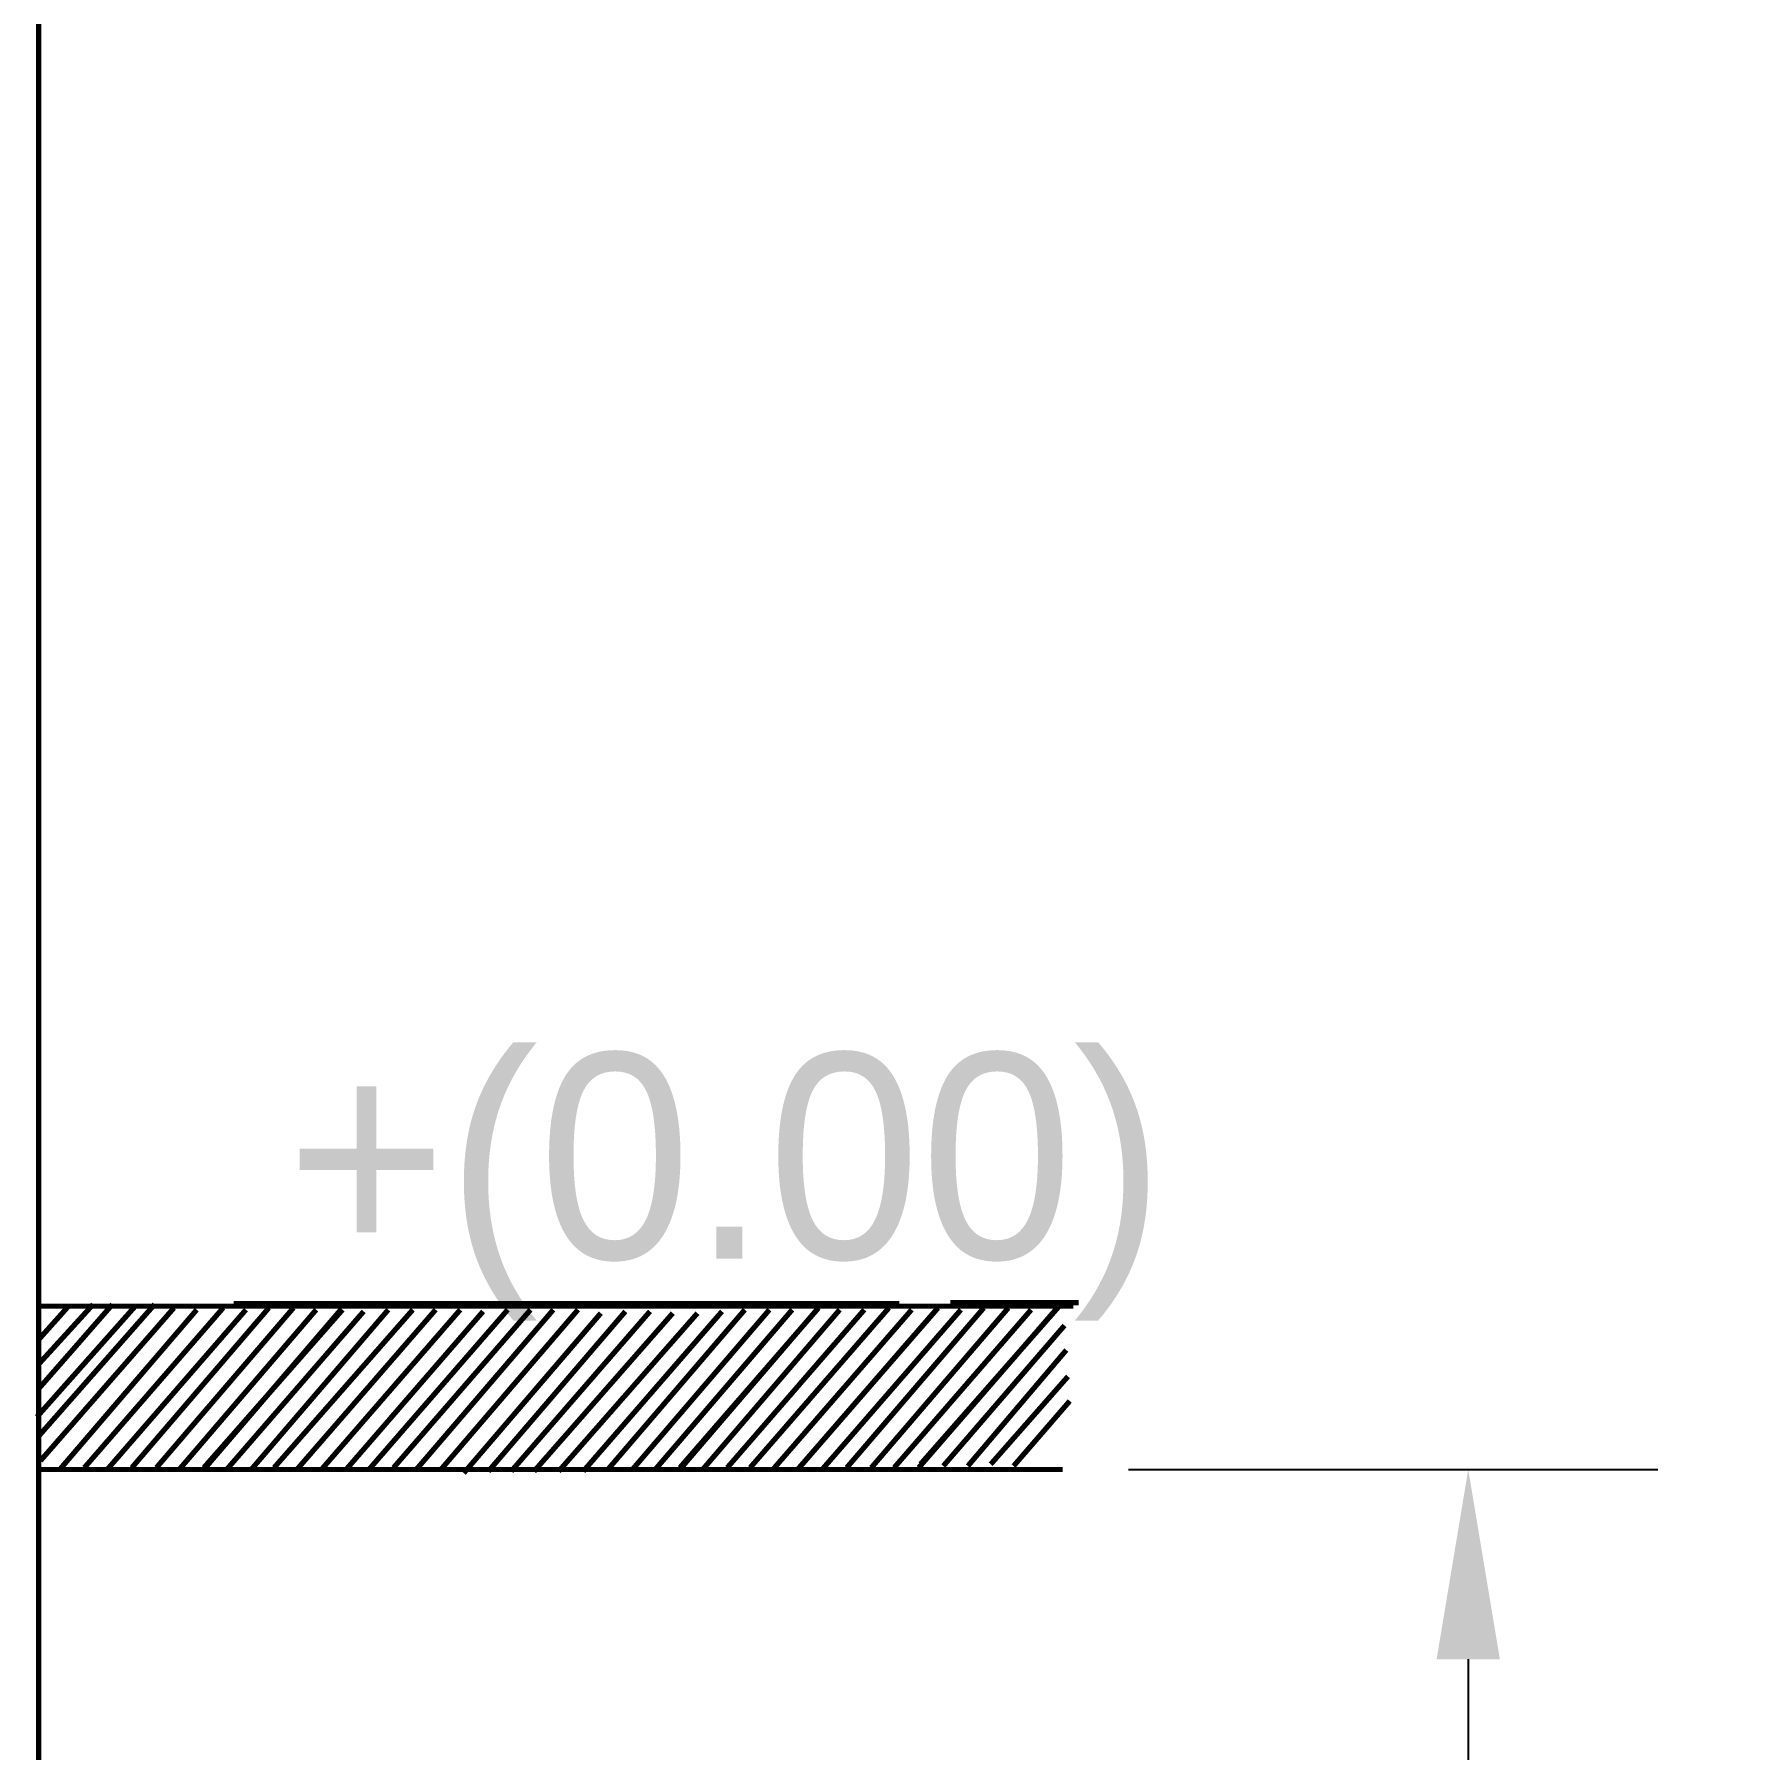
# Model space of a CAD drawing. Extents: x -2.4 to 13.4, y -16 to -5.
# Drawn here: x 7.058 to 8.68, y -10.471 to -8.844 of the extents above; entities that cross this region are included whole.
import ezdxf

# ---------------------------------------------------------------- set-up
doc = ezdxf.new("R2010")
doc.units = 0
doc.header["$MEASUREMENT"] = 0
doc.dimstyles.get("Standard").update_dxf_attribs({"dimtxt": 0.18, "dimasz": 0.18, "dimexe": 0.18, "dimexo": 0.0625, "dimgap": 0.09, "dimtad": 0, "dimtih": 1, "dimtoh": 1, "dimdec": 4, "dimzin": 0, "dimdsep": 46, "dimtxsty": 'Standard', "dimcen": 0.09, "dimadec": 0, "dimazin": 0, "dimtfac": 1, "dimtdec": 4, "dimtofl": 0, "dimtmove": 0, "dimatfit": 3, "dimfxl": 1, "dimtolj": 1, "dimtzin": 0, "dimarcsym": 0})

# ---------------------------------------------------------------- blocks, each defined once
blk = doc.blocks.new('*D0')
at = {"color": 0, "linetype": 'Continuous', "lineweight": -2, "transparency": 16777216}
for p, q in [((8.0962, -10.2055), (8.5984, -10.2055)), ((8.4184, -10.3855), (8.4184, -11.3989)), ((8.4184, -12.7722), (8.4184, -11.7589)), ((8.1112, -12.9522), (8.5984, -12.9522))]:
    blk.add_line(p, q, dxfattribs=at)
at = {"color": 0, "linetype": 'Continuous', "transparency": 16777216}
for points in [[(8.3884, -10.3855), (8.4484, -10.3855), (8.4184, -10.2055)], [(8.3884, -12.7722), (8.4484, -12.7722), (8.4184, -12.9522)]]:
    blk.add_solid(points, dxfattribs=at)
at = {"layer": 'Defpoints', "color": 0, "linetype": 'Continuous', "transparency": 16777216}
for p in [(8.0337, -10.2055), (8.4184, -10.2055), (8.0487, -12.9522)]:
    blk.add_point(p, dxfattribs=at)
at = {"color": 0, "linetype": 'Continuous', "transparency": 16777216, "insert": (8.4184, -11.5789), "char_height": 0.18, "attachment_point": 5}
blk.add_mtext('\\A1;varB', dxfattribs=at)

msp = doc.modelspace()

# ---------------------------------------------------------------- linework, layer by layer
at = {"color": 0}
for points, const_width in [([(7.06203, -12.95219), (7.06203, -7.21884)], 0.005), ([(7.15367, -10.0505), (7.06035, -10.15554)], 0.005), ([(7.11368, -10.04881), (7.06203, -10.10551)], 0.005), ([(7.13202, -10.04881), (7.06203, -10.12884)], 0.005), ([(7.172, -10.04881), (7.06203, -10.17381)], 0.005), ([(7.06203, -10.0505), (8.0437, -10.0505)], 0.005), ([(7.09035, -10.0505), (7.06203, -10.08219)], 0.005), ([(7.19034, -10.05218), (7.06365, -10.1972)], 0.005), ([(7.21199, -10.05387), (7.08199, -10.20551)], 0.005), ([(7.237, -10.05218), (7.10532, -10.20381)], 0.005), ([(7.25864, -10.05387), (7.12703, -10.20551)], 0.005), ([(7.28035, -10.05218), (7.15035, -10.20381)], 0.005), ([(7.30367, -10.05218), (7.17368, -10.20381)], 0.005), ([(7.32532, -10.05387), (7.19534, -10.20551)], 0.005), ([(7.34865, -10.05387), (7.21866, -10.20551)], 0.005), ([(7.35034, -10.05387), (7.21866, -10.20381)], 0.005), ([(7.37035, -10.05549), (7.24036, -10.20551)], 0.005), ([(7.24697, -10.04881), (7.297, -10.04881)], 0.00667), ([(7.39368, -10.05387), (7.26368, -10.20551)], 0.005), ([(7.417, -10.05387), (7.28534, -10.20381)], 0.005), ([(7.297, -10.04881), (7.87865, -10.04881)], 0.00667), ([(7.43865, -10.05387), (7.30699, -10.20551)], 0.005), ([(7.46199, -10.05387), (7.33031, -10.20551)], 0.005), ([(7.48368, -10.05549), (7.3537, -10.20551)], 0.005), ([(7.50702, -10.05387), (7.37534, -10.20551)], 0.005), ([(7.52867, -10.05387), (7.39867, -10.20381)], 0.005), ([(7.55031, -10.05387), (7.42032, -10.20551)], 0.005), ([(7.5737, -10.05387), (7.44364, -10.20551)], 0.005), ([(7.59534, -10.05718), (7.46535, -10.20887)], 0.005), ([(7.61867, -10.05549), (7.48868, -10.20719)], 0.005), ([(7.642, -10.05549), (7.51032, -10.20719)], 0.005), ([(7.66364, -10.05718), (7.53203, -10.20719)], 0.005), ([(7.68703, -10.05718), (7.55535, -10.20719)], 0.005), ([(7.71036, -10.05549), (7.57868, -10.20719)], 0.005), ([(7.732, -10.05387), (7.60202, -10.20551)], 0.005), ([(7.75534, -10.05387), (7.62534, -10.20551)], 0.005), ([(7.77697, -10.05387), (7.64699, -10.20551)], 0.005), ([(7.80199, -10.05218), (7.67032, -10.20381)], 0.005), ([(7.80031, -10.05387), (7.67032, -10.20551)], 0.005), ([(7.82202, -10.05387), (7.69202, -10.20551)], 0.005), ([(7.84534, -10.05387), (7.71535, -10.20381)], 0.005), ([(7.86867, -10.05218), (7.737, -10.20381)], 0.005), ([(7.89032, -10.05387), (7.75864, -10.20551)], 0.005), ([(7.91364, -10.05387), (7.78203, -10.20551)], 0.005), ([(7.91532, -10.05218), (7.78365, -10.20381)], 0.005), ([(7.93703, -10.05387), (7.80535, -10.20551)], 0.005), ([(7.95867, -10.05218), (7.82868, -10.20381)], 0.005), ([(7.982, -10.05218), (7.85202, -10.20381)], 0.005), ([(8.00365, -10.05387), (7.87366, -10.20381)], 0.005), ([(8.02697, -10.05387), (7.89699, -10.20381)], 0.005), ([(8.03035, -10.0505), (7.89867, -10.20051)], 0.005), ([(7.92699, -10.04719), (8.04868, -10.04719)], 0.005), ([(8.03534, -10.06884), (7.92032, -10.20219)], 0.005), ([(8.03702, -10.09216), (7.94364, -10.20219)], 0.005), ([(8.03864, -10.11718), (7.96535, -10.20051)], 0.005), ([(8.04032, -10.14051), (7.987, -10.20219)], 0.005), ([(7.06203, -10.20551), (8.03365, -10.20551)], 0.005)]:
    msp.add_lwpolyline(points, dxfattribs=dict(at, const_width=const_width))

# ---------------------------------------------------------------- texts
msp.add_text('+(0.00)', height=0.195, dxfattribs=at).set_placement((7.297, -10.00551))

# ---------------------------------------------------------------- dimensions: what is measured, and where the dimension line sits
at = {"linetype": 'Continuous'}
dim = msp.add_linear_dim(base=(8.41836, -10.20551), p1=(8.04868, -12.95219), p2=(8.03365, -10.20551), angle=90, text='varB', dimstyle='Standard', dxfattribs=at)
dim.commit()
dim.dimension.update_dxf_attribs({"geometry": '*D0', "text_midpoint": (8.41836, -11.57885)})

doc.saveas('drawing.dxf')
